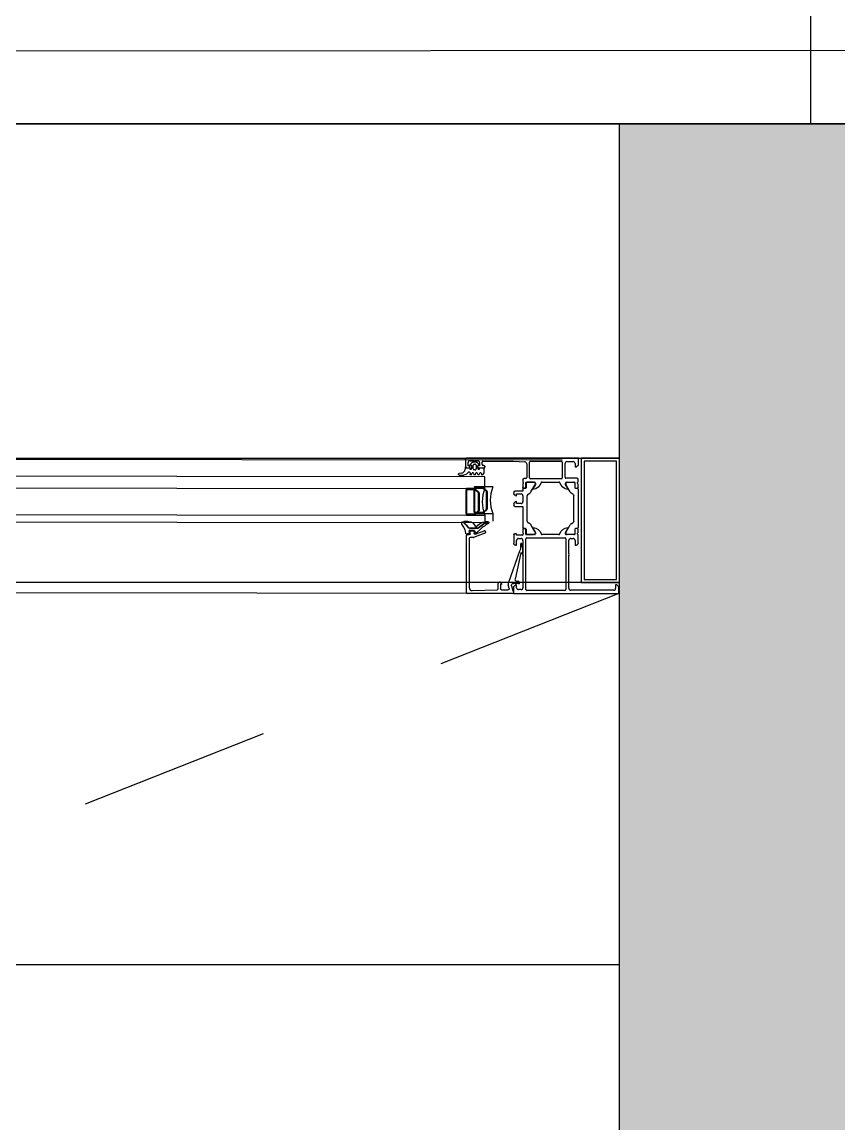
# Model space of a CAD drawing. Header units: metres. Extents: x 493 to 630, y -132 to -15.
# Drawn here: x 546.942 to 547.37, y -79.913 to -79.336 of the extents above; entities that cross this region are included whole.
import ezdxf

# ---------------------------------------------------------------- set-up
doc = ezdxf.new("R2010")
doc.units = ezdxf.units.M
doc.header["$MEASUREMENT"] = 0
doc.header["$PDMODE"] = 3
doc.linetypes.add('HIDDEN2', pattern=[0.1875, 0.125, -0.0625])
for name, color, linetype in [('a_caramida', 2, 'Continuous'), ('a_cote_50', 9, 'Continuous'), ('a_pereti_hasuri', 253, 'Continuous'), ('a_punctat', 40, 'HIDDEN2'), ('a_sticla', 4, 'Continuous'), ('a_tamplarie_ferestre', 6, 'Continuous'), ('a_vederi', 74, 'Continuous'), ('a_vederi subtiri', 124, 'Continuous')]:
    doc.layers.add(name, color=color, linetype=linetype)
doc.layers.add('a_suprafete', color=7, linetype='Continuous', plot=False)
doc.styles.get("Standard").update_dxf_attribs({"font": 'ARIALN.TTF'})
doc.dimstyles.new('50 cote', dxfattribs={"dimtxt": 0.09, "dimasz": 0.06, "dimexe": 0, "dimexo": 0, "dimgap": 0.018, "dimtad": 1, "dimdec": 1, "dimlfac": 100, "dimrnd": 0.5, "dimdsep": 46, "dimtxsty": 'Standard', "dimblk": 'OBLIQUE', "dimcen": 0.00045, "dimclrd": 256, "dimclrt": 4, "dimadec": 1, "dimazin": 0, "dimtfac": 1, "dimtdec": 1, "dimtix": 1, "dimtofl": 0, "dimtmove": 0, "dimatfit": 3, "dimldrblk": 'OBLIQUE', "dimfxl": 0, "dimtolj": 1, "dimtzin": 0, "dimarcsym": 0})

# ---------------------------------------------------------------- blocks, each defined once
blk = doc.blocks.new('__4FAFA3F2_FC5C_44BB_A64D_ECB77A95FE74_')
at = {"layer": 'a_vederi subtiri'}
for p, q in [((-125.45, 67), (-125.45, 71)), ((-125.01, 71), (-125.01, 67)), ((-125.01, 66.81), (-125.01, 70.75)), ((-124.7, 66.81), (-124.7, 70.75)), ((-124.36, 71.5), (-123.26, 71.5)), ((-124.36, 71.14), (-119.03, 71.14)), ((-123.26, 71.5), (-123.04, 71.25)), ((-123.04, 71.25), (-122.83, 71.5)), ((-122.83, 71.5), (-118.89, 71.5)), ((-118.01, 71.5), (-114.08, 71.5)), ((-117.87, 71.14), (-112.54, 71.14)), ((-114.08, 71.5), (-113.86, 71.25)), ((-113.86, 71.25), (-113.64, 71.5)), ((-113.64, 71.5), (-112.54, 71.5)), ((-112.2, 70.75), (-112.2, 66.81)), ((-111.89, 67), (-111.89, 71)), ((-111.89, 70.75), (-111.89, 66.81)), ((-111.45, 71), (-111.45, 67)), ((-125.45, 61.5), (-125.45, 67)), ((-125.01, 67), (-125.01, 66.81)), ((-124.82, 66.28), (-123.45, 64.72)), ((-123.45, 64.72), (-124.82, 66.28)), ((-123.23, 64.97), (-124.6, 66.53)), ((-113.91, 64.86), (-122.99, 64.86)), ((-122.99, 64.5), (-113.91, 64.5)), ((-113.91, 64.5), (-122.99, 64.5)), ((-112.3, 66.53), (-113.67, 64.97)), ((-113.45, 64.72), (-112.08, 66.28)), ((-112.08, 66.28), (-113.45, 64.72)), ((-111.89, 66.81), (-111.89, 67)), ((-111.45, 67), (-111.45, 61.5))]:
    blk.add_line(p, q, dxfattribs=at)
at = {"layer": 'a_vederi subtiri', "extrusion": (2e-16, 2e-16, -1)}
for centre, radius, start, end in [((125.23, 71.03), 0.221, 352.37185, 187.62815), ((124.31, 70.79), 0.708, 356.44057, 85.93128), ((124.33, 70.77), 0.368, 356.44057, 85.93128), ((118.45, 71.68), 0.787, 223.03501, 316.96499), ((118.45, 71.76), 0.512, 210.75551, 329.24449), ((112.59, 70.79), 0.708, 94.06872, 183.55943), ((112.57, 70.77), 0.368, 94.06872, 183.55943), ((111.67, 71.03), 0.221, 352.37185, 187.62815), ((125.23, 66.97), 0.221, 172.37185, 7.62815), ((125.23, 66.97), 0.221, 172.37185, 7.62815), ((124.2, 66.8), 0.808, 319.63799, 0.51725), ((124.2, 66.8), 0.808, 319.63799, 0.51725), ((124.28, 66.81), 0.42, 319.63799, 0.51725), ((122.98, 65.12), 0.618, 270.77303, 319.8915), ((122.98, 65.12), 0.618, 270.77303, 319.8915), ((122.99, 65.18), 0.321, 270.77303, 319.8915), ((113.91, 65.18), 0.321, 220.1085, 269.22697), ((113.92, 65.12), 0.618, 220.1085, 269.22697), ((113.92, 65.12), 0.618, 220.1085, 269.22697), ((112.62, 66.81), 0.42, 179.48275, 220.36201), ((112.7, 66.8), 0.808, 179.48275, 220.36201), ((112.7, 66.8), 0.808, 179.48275, 220.36201), ((111.67, 66.97), 0.221, 172.37185, 7.62815), ((111.67, 66.97), 0.221, 172.37185, 7.62815), ((118.45, 44.3), 18.57, 67.85274, 112.14726)]:
    blk.add_arc(centre, radius, start, end, dxfattribs=at)
blk = doc.blocks.new('tampalrie subsol')
at = {"layer": 'a_punctat', "ltscale": 0.5}
blk.add_line((547.25443, -79.63535), (546.55699, -79.91089), dxfattribs=at)
at = {"layer": 'a_sticla'}
for points in [[(547.18442, -79.57436), (546.53987, -79.57365), (546.53987, -79.57965), (547.18442, -79.58036)], [(547.18443, -79.59836), (546.53987, -79.59765), (546.53987, -79.59365), (547.18443, -79.59436)]]:
    blk.add_lwpolyline(points, close=True, dxfattribs=at)
at = {"layer": 'a_tamplarie_ferestre', "extrusion": (-8.75965e-20, -1.5e-15, -1)}
blk.add_line((547.19928, -79.63533), (547.17521, -79.63533), dxfattribs=at)
at = {"layer": 'a_tamplarie_ferestre', "extrusion": (-2.00012e-16, -2.00051e-16, -1)}
for points in [[(-547.17429, -79.56506), (-547.17429, -79.56906)], [(-547.23159, -79.56737), (-547.23159, -79.56907), (-547.23219, -79.56907), (-547.23329, -79.56797), (-547.23329, -79.56457), (-547.17479, -79.56456)], [(-547.17659, -79.56906), (-547.17659, -79.56856), (-547.17559, -79.56856), (-547.17559, -79.56686)], [(-547.17659, -79.56586), (-547.18059, -79.56586)], [(-547.18159, -79.56686), (-547.18159, -79.56856), (-547.18059, -79.56856), (-547.18059, -79.56906)], [(-547.18289, -79.56786), (-547.18289, -79.56666)], [(-547.18339, -79.56616), (-547.19929, -79.56617), (-547.20535, -79.56651)], [(-547.18389, -79.56836), (-547.18339, -79.56836)], [(-547.20629, -79.56751), (-547.20629, -79.57467)], [(-547.20769, -79.57487), (-547.20769, -79.56667)], [(-547.20819, -79.56617), (-547.22439, -79.56617)], [(-547.22489, -79.56667), (-547.22489, -79.57487)], [(-547.22629, -79.57457), (-547.22629, -79.56737)], [(-547.22729, -79.56637), (-547.23059, -79.56637)], [(-547.17479, -79.56956), (-547.17609, -79.56956)], [(-547.18109, -79.56956), (-547.18389, -79.56956)], [(-547.18439, -79.56906), (-547.18439, -79.56886)], [(-547.20429, -79.57567), (-547.20429, -79.57707)], [(-547.20429, -79.57807), (-547.20429, -79.57995)], [(-547.20449, -79.57734), (-547.20449, -79.57779)], [(-547.20579, -79.57517), (-547.20479, -79.57517)], [(-547.20587, -79.57995), (-547.20587, -79.57719)], [(-547.2059, -79.57758), (-547.2059, -79.57998)], [(-547.20599, -79.57707), (-547.21029, -79.57707)], [(-547.20988, -79.57708), (-547.2064, -79.57708)], [(-547.22439, -79.57537), (-547.20819, -79.57537)], [(-547.20848, -79.58224), (-547.21058, -79.57861)], [(-547.21079, -79.57757), (-547.21079, -79.57827), (-547.20941, -79.58066)], [(-547.21429, -79.57707), (-547.22309, -79.57707)], [(-547.22798, -79.58066), (-547.22659, -79.57827), (-547.22659, -79.57757)], [(-547.23259, -79.57507), (-547.22679, -79.57507)], [(-547.2289, -79.58224), (-547.22681, -79.57861)], [(-547.22709, -79.57707), (-547.23139, -79.57707)], [(-547.22751, -79.57708), (-547.23098, -79.57708)], [(-547.23148, -79.57758), (-547.23148, -79.57998)], [(-547.23151, -79.57719), (-547.23151, -79.57995)], [(-547.23289, -79.5778), (-547.23289, -79.57734)], [(-547.23309, -79.57707), (-547.23309, -79.57557)], [(-547.23309, -79.57995), (-547.23309, -79.57807)], [(-547.19949, -79.58227), (-547.19949, -79.5831)], [(-547.20429, -79.58078), (-547.20429, -79.58177), (-547.19999, -79.58177)], [(-547.20023, -79.58406), (-547.20099, -79.58427), (-547.20099, -79.58327), (-547.20329, -79.58327)], [(-547.20429, -79.58427), (-547.20429, -79.58727)], [(-547.20459, -79.58025), (-547.20557, -79.58025)], [(-547.2056, -79.58028), (-547.20479, -79.58028)], [(-547.20649, -79.59745), (-547.20649, -79.58418)], [(-547.207, -79.58331), (-547.20789, -79.58281)], [(-547.23039, -79.58332), (-547.2295, -79.58281)], [(-547.23089, -79.59745), (-547.23089, -79.58418)], [(-547.23178, -79.58028), (-547.23259, -79.58028)], [(-547.23181, -79.58025), (-547.23279, -79.58025)], [(-547.23309, -79.58078), (-547.23309, -79.60086)], [(-547.19949, -79.58843), (-547.19949, -79.58927)], [(-547.19999, -79.58977), (-547.20429, -79.58977), (-547.20429, -79.60086)], [(-547.20329, -79.58827), (-547.20099, -79.58827), (-547.20099, -79.58727), (-547.20023, -79.58747)], [(-547.20429, -79.60169), (-547.20429, -79.60357)], [(-547.20557, -79.60139), (-547.20459, -79.60139)], [(-547.20479, -79.60136), (-547.2056, -79.60136)], [(-547.20587, -79.60445), (-547.20587, -79.60169)], [(-547.2059, -79.60166), (-547.2059, -79.60406)], [(-547.20789, -79.59882), (-547.207, -79.59832)], [(-547.21058, -79.60303), (-547.20848, -79.59939)], [(-547.2094, -79.60096), (-547.21079, -79.60337), (-547.21079, -79.60407)], [(-547.20956, -79.60077), (-547.20952, -79.60077)], [(-547.22659, -79.60407), (-547.22659, -79.60337), (-547.22797, -79.60097)], [(-547.22681, -79.60303), (-547.2289, -79.5994)], [(-547.2295, -79.59882), (-547.23039, -79.59832)], [(-547.23148, -79.60166), (-547.23148, -79.60406)], [(-547.23151, -79.60169), (-547.23151, -79.60445)], [(-547.23259, -79.60136), (-547.23178, -79.60136)], [(-547.23279, -79.60139), (-547.23181, -79.60139)], [(-547.23309, -79.60357), (-547.23309, -79.60169)], [(-547.19949, -79.60457), (-547.19949, -79.60907)], [(-547.20399, -79.60487), (-547.20099, -79.60487), (-547.20099, -79.60407), (-547.19999, -79.60407)], [(-547.20049, -79.61007), (-547.20099, -79.61007), (-547.20099, -79.60757)], [(-547.20199, -79.60657), (-547.20329, -79.60657)], [(-547.20429, -79.60757), (-547.20429, -79.61457)], [(-547.20449, -79.60384), (-547.20449, -79.60429)], [(-547.20578, -79.63323), (-547.20579, -79.60677)], [(-547.21029, -79.60457), (-547.20599, -79.60457)], [(-547.20629, -79.60627), (-547.22629, -79.60627)], [(-547.2064, -79.60456), (-547.20988, -79.60456)], [(-547.22307, -79.60457), (-547.21433, -79.60457)], [(-547.22679, -79.60677), (-547.22678, -79.63324)], [(-547.23139, -79.60457), (-547.22709, -79.60457)], [(-547.23097, -79.60456), (-547.22751, -79.60456)], [(-547.22829, -79.61457), (-547.22829, -79.60757)], [(-547.22929, -79.60657), (-547.23059, -79.60657)], [(-547.23159, -79.60757), (-547.23159, -79.61007), (-547.23209, -79.61007)], [(-547.23289, -79.60429), (-547.23289, -79.60384)], [(-547.23309, -79.60907), (-547.23309, -79.60457)], [(-547.20429, -79.61557), (-547.20428, -79.63233)], [(-547.22828, -79.63264), (-547.22829, -79.61557)], [(-547.20098, -79.63233), (-547.20098, -79.63083), (-547.20038, -79.63083), (-547.19928, -79.63193), (-547.19928, -79.63533), (-547.25444, -79.63535), (-547.25444, -79.63195), (-547.25334, -79.63085), (-547.25274, -79.63085), (-547.25274, -79.63265)], [(-547.20328, -79.63333), (-547.20198, -79.63333)], [(-547.22628, -79.63374), (-547.20628, -79.63373)], [(-547.25174, -79.63365), (-547.22928, -79.63364)]]:
    blk.add_lwpolyline(points, dxfattribs=at)
at = {"layer": 'a_tamplarie_ferestre'}
for points in [[(547.23478, -79.62955), (547.25478, -79.62956), (547.25479, -79.56458), (547.23479, -79.56458)], [(547.23628, -79.62805), (547.25328, -79.62806), (547.25329, -79.56608), (547.23629, -79.56608)]]:
    blk.add_lwpolyline(points, close=True, dxfattribs=at)
at = {"layer": 'a_tamplarie_ferestre', "extrusion": (-8.75965e-20, -1.5e-15, -1)}
for points in [[(-547.17672, -79.60406), (-547.17672, -79.60306)], [(-547.17722, -79.60256), (-547.17822, -79.60256)], [(-547.17872, -79.60306), (-547.17872, -79.60382)], [(-547.17939, -79.60429), (-547.18405, -79.60259)], [(-547.18472, -79.60306), (-547.18472, -79.60338)], [(-547.17471, -79.63487), (-547.17472, -79.60506)], [(-547.17522, -79.60456), (-547.17622, -79.60456)], [(-547.18439, -79.60385), (-547.1784, -79.60603)], [(-547.20371, -79.60937), (-547.20371, -79.61049)], [(-547.20411, -79.6112), (-547.2041, -79.61449)], [(-547.19283, -79.62984), (-547.19319, -79.63047), (-547.19259, -79.63047), (-547.19259, -79.63287)], [(-547.1971, -79.63274), (-547.19659, -79.6308)], [(-547.19829, -79.63138), (-547.199, -79.634)], [(-547.20219, -79.63038), (-547.19934, -79.63013)], [(-547.20229, -79.62934), (-547.20229, -79.63028)], [(-547.19309, -79.63337), (-547.19662, -79.63337)]]:
    blk.add_lwpolyline(points, dxfattribs=at)
for points in [[(-547.17823, -79.60606), (-547.17672, -79.60606, -0.414205), (-547.17622, -79.60656), (-547.17621, -79.6323, -0.426752), (-547.17777, -79.6338), (-547.19082, -79.63339, -0.401735), (-547.19129, -79.63289), (-547.19129, -79.63006)], [(-547.19697, -79.62935), (-547.20262, -79.61295, -0.198912), (-547.20321, -79.61154), (-547.20321, -79.60937)], [(-547.20393, -79.61456), (-547.20359, -79.61418, -0.49304), (-547.20327, -79.61414), (-547.20027, -79.62789, -0.637079), (-547.20058, -79.62874), (-547.20184, -79.62884)]]:
    blk.add_lwpolyline(points, format="xyb", dxfattribs=at)
at = {"layer": 'a_tamplarie_ferestre', "extrusion": (-2.00012e-16, -2.00051e-16, -1)}
for centre, radius, start, end in [((-547.17479, -79.56506), 0.0005, 0.00293, 90.00376), ((-547.18389, -79.56886), 0.0005, 90.00187, 180.00482), ((-547.17479, -79.56906), 0.0005, 270.00293, 0.00376), ((-547.17609, -79.56906), 0.0005, 179.99753, 270.00567), ((-547.18109, -79.56906), 0.0005, 270.00893, 359.99776), ((-547.18389, -79.56906), 0.0005, 180.00176, 270.00493), ((-547.20479, -79.57567), 0.0005, 0.00335, 90.00335), ((-547.20459, -79.57995), 0.0003, 270.00335, 0.00335), ((-547.20557, -79.57995), 0.0003, 180.00335, 270.00335), ((-547.2064, -79.57758), 0.0005, 0.00552, 90.00613), ((-547.20906, -79.57589), 0.005, 197.75034, 264.38077), ((-547.20974, -79.57807), 0.001, 98.18743, 212.73284), ((-547.22833, -79.57589), 0.005, 275.62592, 342.25635), ((-547.23178, -79.57998), 0.0003, 270.00335, 0.00335), ((-547.23181, -79.57995), 0.0003, 270.00335, 0.00335), ((-547.23259, -79.57557), 0.0005, 90.00176, 180.00493), ((-547.23279, -79.57995), 0.0003, 180.00335, 270.00335), ((-547.19999, -79.58227), 0.0005, 0.00675, 90.00082), ((-547.20049, -79.5831), 0.001, 285.06615, 359.95813), ((-547.20479, -79.58078), 0.0005, 0.00583, 90.00583), ((-547.20718, -79.58149), 0.0015, 210.00582, 242.01157), ((-547.20953, -79.58073), 0.000138, 264.38077, 30.00335), ((-547.22786, -79.58073), 0.000138, 150.00335, 275.62592), ((-547.22989, -79.58418), 0.001, 120.00323, 180.0033), ((-547.20049, -79.58844), 0.001, 0.03853, 74.95229), ((-547.19999, -79.58927), 0.0005, 270.00503, 0.00079), ((-547.20479, -79.60086), 0.0005, 270.00583, 0.00583), ((-547.20459, -79.60169), 0.0003, 0.00335, 90.00335), ((-547.20557, -79.60169), 0.0003, 90.00335, 180.00335), ((-547.20718, -79.60014), 0.0015, 118.00008, 150.00583), ((-547.20953, -79.60091), 0.000139, 335.94308, 86.61652), ((-547.20916, -79.60568), 0.00492, 94.74019, 162.71379), ((-547.20974, -79.60357), 0.001, 147.27881, 261.82422), ((-547.22821, -79.60564), 0.00488, 16.95775, 85.66369), ((-547.22786, -79.60091), 0.000137, 85.66369, 210.00326), ((-547.22989, -79.59745), 0.001, 180.00339, 240.00346), ((-547.23178, -79.60166), 0.0003, 0.00335, 90.00335), ((-547.23181, -79.60169), 0.0003, 0.00335, 90.00335), ((-547.23279, -79.60169), 0.0003, 90.00335, 180.00335), ((-547.19999, -79.60457), 0.0005, 0.0007, 90.00687), ((-547.2064, -79.60406), 0.0005, 270.00552, 0.00613), ((-547.20049, -79.60907), 0.001, 270.00836, 359.99833), ((-547.23209, -79.60907), 0.001, 180.00531, 270.00138)]:
    blk.add_arc(centre, radius, start, end, dxfattribs=at)
at = {"layer": 'a_tamplarie_ferestre'}
for centre, radius, start, end in [((547.17659, -79.56686), 0.001, 89.99913, 179.99418), ((547.18059, -79.56686), 0.001, 359.99394, 89.99761), ((547.18339, -79.56666), 0.0005, 89.99624, 179.99708), ((547.18339, -79.56786), 0.0005, 179.99697, 269.99634), ((547.20529, -79.56751), 0.001, 359.99598, 86.72738), ((547.20819, -79.56667), 0.0005, 89.99665, 179.99665), ((547.22439, -79.56667), 0.0005, 359.99665, 89.99665), ((547.22729, -79.56737), 0.001, 89.99779, 179.99552), ((547.23059, -79.56737), 0.001, 359.99487, 89.99843), ((547.20421, -79.57733), 0.000279, 358.83206, 73.57678), ((547.20421, -79.5778), 0.000279, 286.42125, 1.15952), ((547.2056, -79.57998), 0.0003, 269.99417, 359.99417), ((547.20579, -79.57467), 0.0005, 269.99665, 359.99665), ((547.20599, -79.57719), 0.00012, 89.99665, 179.99665), ((547.20819, -79.57487), 0.0005, 179.99665, 269.99665), ((547.21029, -79.57757), 0.0005, 359.99665, 89.99665), ((547.21429, -79.57757), 0.0005, 89.99665, 162.24966), ((547.22309, -79.57757), 0.0005, 17.74365, 89.99665), ((547.22439, -79.57487), 0.0005, 269.99665, 359.99665), ((547.22679, -79.57457), 0.0005, 179.99624, 269.99707), ((547.22709, -79.57757), 0.0005, 89.99665, 179.99665), ((547.22765, -79.57807), 0.001, 98.17826, 212.72367), ((547.23098, -79.57758), 0.0005, 359.99635, 89.99696), ((547.23139, -79.57719), 0.00012, 359.99665, 89.99665), ((547.23317, -79.57734), 0.000279, 106.41653, 181.16124), ((547.23317, -79.5778), 0.000279, 178.83378, 253.57206), ((547.20329, -79.58427), 0.001, 359.99518, 89.99857), ((547.20749, -79.58418), 0.001, 119.30053, 179.99417), ((547.2302, -79.58149), 0.0015, 209.99665, 242.0024), ((547.23259, -79.58078), 0.0005, 359.99635, 89.99696), ((547.20329, -79.58727), 0.001, 270.00296, 359.98991), ((547.17722, -79.60306), 0.0005, 89.99735, 179.99618), ((547.17822, -79.60306), 0.0005, 359.99754, 89.99576), ((547.18422, -79.60306), 0.0005, 359.99665, 110.00807), ((547.2056, -79.60166), 0.0003, 359.99417, 89.99417), ((547.20749, -79.59745), 0.001, 179.99417, 240.68782), ((547.22765, -79.60357), 0.001, 147.26964, 261.81505), ((547.2302, -79.60015), 0.0015, 117.99091, 149.99666), ((547.23259, -79.60086), 0.0005, 269.99635, 359.99696), ((547.17522, -79.60506), 0.0005, 89.99781, 179.99572), ((547.17823, -79.60556), 0.0005, 269.99665, 290.00691), ((547.18422, -79.60338), 0.0005, 290.00691, 359.99665), ((547.20199, -79.60757), 0.001, 90.00167, 179.99165), ((547.20329, -79.60757), 0.001, 0.00002, 89.99329), ((547.20399, -79.60457), 0.0003, 270.02579, 359.97102), ((547.20421, -79.60383), 0.000279, 358.83378, 73.57206), ((547.20421, -79.6043), 0.000279, 286.41653, 1.16124), ((547.20629, -79.60677), 0.0005, 89.99697, 179.99634), ((547.20599, -79.60445), 0.00012, 179.99665, 269.99675), ((547.21029, -79.60407), 0.0005, 269.99518, 359.99726), ((547.21433, -79.60407), 0.0005, 197.28621, 269.99665), ((547.22307, -79.60407), 0.0005, 269.99665, 343.04225), ((547.22629, -79.60677), 0.0005, 359.99697, 89.99634), ((547.22709, -79.60407), 0.0005, 179.99605, 269.99813), ((547.22929, -79.60757), 0.001, 89.99487, 179.99843), ((547.23059, -79.60757), 0.001, 359.99773, 89.99547), ((547.23098, -79.60405), 0.000505, 269.42908, 359.42969), ((547.23139, -79.60445), 0.00012, 269.99655, 359.99665), ((547.23317, -79.60384), 0.000279, 106.42125, 181.15952), ((547.23317, -79.6043), 0.000279, 178.83206, 253.57678), ((547.20346, -79.60936), 0.00025, 356.44126, 183.55205), ((547.204, -79.61449), 0.0001, 222.1407, 359.99665), ((547.20379, -79.6112), 0.000319, 358.9604, 59.24281), ((547.20377, -79.61507), 0.000725, 316.38508, 43.60823), ((547.22882, -79.61507), 0.000725, 136.39252, 223.60079), ((547.19209, -79.63018), 0.000809, 25.09356, 171.17728), ((547.19803, -79.63041), 0.0015, 134.99586, 194.99645), ((547.20179, -79.62934), 0.0005, 359.99682, 84.99689), ((547.20219, -79.63028), 0.0001, 264.94328, 359.99665), ((547.17521, -79.63483), 0.0005, 179.99687, 269.99634), ((547.20198, -79.63233), 0.001, 180.00204, 269.9917), ((547.20328, -79.63233), 0.001, 269.99979, 359.99395), ((547.20628, -79.63323), 0.0005, 179.99697, 269.99634), ((547.22628, -79.63324), 0.0005, 269.99697, 359.99634), ((547.22928, -79.63264), 0.001, 179.997, 269.99631), ((547.25174, -79.63265), 0.001, 269.99997, 359.99345)]:
    blk.add_arc(centre, radius, start, end, dxfattribs=at)
at = {"layer": 'a_tamplarie_ferestre', "extrusion": (-8.75965e-20, -1.5e-15, -1)}
for centre, radius, start, end in [((-547.17622, -79.60406), 0.0005, 180.00312, 270.00357), ((-547.17922, -79.60382), 0.0005, 250.06494, 359.9605), ((-547.20421, -79.61049), 0.0005, 300.75719, 0.00336), ((-547.19925, -79.63112), 0.001, 345.00317, 95.00343), ((-547.19309, -79.63287), 0.0005, 270.00323, 0.00367), ((-547.19662, -79.63287), 0.0005, 165.00404, 270.00049), ((-547.19948, -79.63387), 0.0005, 293.24295, 344.99885)]:
    blk.add_arc(centre, radius, start, end, dxfattribs=at)
at = {"layer": 'a_vederi subtiri'}
blk.add_line((547.1886, -79.59357), (547.1886, -79.59757), dxfattribs=at)
for points in [[(546.55437, -79.56466), (547.22483, -79.56534)], [(547.17334, -79.59761), (547.17336, -79.5981)], [(547.17336, -79.59811), (547.17334, -79.59762)], [(547.17545, -79.59761), (547.17339, -79.59761)], [(547.17387, -79.60195), (547.17431, -79.60388)], [(547.1763, -79.6035), (547.17618, -79.6026)], [(547.18048, -79.60116), (547.17645, -79.60116)], [(547.17645, -79.60116), (547.18048, -79.60116)], [(547.17648, -79.60226), (547.17868, -79.60226)], [(547.17896, -79.60246), (547.17933, -79.60347)], [(547.18317, -79.59941), (547.18108, -79.60096)], [(547.18108, -79.60096), (547.18317, -79.59941)], [(547.17467, -79.60411), (547.17606, -79.60384)], [(547.17961, -79.60366), (547.17986, -79.60366)], [(547.19434, -79.63535), (546.54792, -79.63453), (546.54792, -79.68966), (546.64862, -79.68965), (546.64862, -79.68233), (546.5675, -79.68233), (546.5675, -79.63466)]]:
    blk.add_lwpolyline(points, dxfattribs=at)
at = {"layer": 'a_vederi subtiri', "extrusion": (-2.00018e-16, -3.00051e-16, -1)}
for points in [[(-547.17787, -79.56671), (-547.17683, -79.56775)], [(-547.17987, -79.56656), (-547.17823, -79.56656)], [(-547.17825, -79.57016), (-547.17825, -79.56826)], [(-547.17875, -79.56776), (-547.17935, -79.56776)], [(-547.17985, -79.56826), (-547.17985, -79.57016)], [(-547.18126, -79.56775), (-547.18022, -79.56671)], [(-547.171, -79.57336), (-547.1734, -79.57336)], [(-547.17209, -79.57238), (-547.17101, -79.57251)], [(-547.17415, -79.56936), (-547.17407, -79.57033)], [(-547.17645, -79.56986), (-547.17455, -79.56986), (-547.17455, -79.56896)], [(-547.17517, -79.57259), (-547.17577, -79.57193)], [(-547.17665, -79.57226), (-547.17665, -79.57295)], [(-547.17742, -79.57309), (-547.17767, -79.57243)], [(-547.17745, -79.56856), (-547.17745, -79.56986)], [(-547.17842, -79.57243), (-547.17867, -79.57309)], [(-547.17935, -79.57066), (-547.17875, -79.57066)], [(-547.17942, -79.57309), (-547.17967, -79.57243)], [(-547.18042, -79.57243), (-547.18067, -79.57309)], [(-547.18065, -79.56986), (-547.18065, -79.56856)], [(-547.18142, -79.57309), (-547.18167, -79.57243)], [(-547.18375, -79.56986), (-547.18165, -79.56986)], [(-547.18242, -79.57243), (-547.18267, -79.5731)], [(-547.18338, -79.57318), (-547.18405, -79.57216), (-547.18405, -79.57016)]]:
    blk.add_lwpolyline(points, dxfattribs=at)
for centre, radius, start, end in [((-547.17704, -79.56796), 0.0003, 260.2637, 44.89375), ((-547.17823, -79.56706), 0.0005, 45.00346, 90.00335), ((-547.17987, -79.56706), 0.0005, 90.00335, 135.00324), ((-547.18105, -79.56796), 0.0003, 135.11466, 279.74131), ((-547.17101, -79.57293), 0.000426, 270.20706, 90.87615), ((-547.1734, -79.57096), 0.0024, 222.67688, 270.00335), ((-547.17455, -79.56936), 0.000399, 359.90805, 90.09864), ((-547.17705, -79.57295), 0.0004, 200.96875, 0.00335), ((-547.17905, -79.57295), 0.0004, 200.96875, 339.03794), ((-547.18105, -79.57295), 0.0004, 200.96875, 339.03794), ((-547.18305, -79.57296), 0.0004, 213.17811, 339.03794), ((-547.18375, -79.57016), 0.000299, 89.77297, 180.23372)]:
    blk.add_arc(centre, radius, start, end, dxfattribs=at)
at = {"layer": 'a_vederi subtiri'}
for centre, radius, start, end in [((547.17715, -79.56856), 0.0003, 359.99665, 99.7363), ((547.17875, -79.56826), 0.0005, 90.01713, 179.97618), ((547.17935, -79.56826), 0.0005, 0.01629, 89.97702), ((547.18095, -79.56856), 0.0003, 80.25869, 179.99665), ((547.17183, -79.57015), 0.00225, 276.7184, 355.3978), ((547.17615, -79.57226), 0.0005, 0.05448, 137.95871), ((547.17695, -79.56986), 0.0005, 180.05328, 359.94002), ((547.17805, -79.57258), 0.0004, 20.96206, 159.03125), ((547.17875, -79.57016), 0.0005, 180.01299, 269.98031), ((547.17935, -79.57016), 0.0005, 269.99634, 359.99697), ((547.18005, -79.57258), 0.0004, 20.96206, 159.03125), ((547.18115, -79.56986), 0.0005, 180.05325, 359.94006), ((547.18205, -79.57258), 0.0004, 20.96206, 159.03125), ((547.16892, -79.60308), 0.00508, 12.84854, 43.55537), ((547.17436, -79.59806), 0.001, 182.72165, 242.27635), ((547.17203, -79.60248), 0.004, 29.32535, 62.27635), ((547.17645, -79.60016), 0.001, 201.39311, 269.99665), ((547.17648, -79.60256), 0.0003, 89.99665, 187.20433), ((547.17868, -79.60256), 0.0003, 19.99649, 89.99665), ((547.17985, -79.59995), 0.000476, 197.91272, 321.42813), ((547.18048, -79.60016), 0.001, 269.99665, 307.01213), ((547.19328, -79.61358), 0.01634, 116.73601, 136.44552), ((547.18678, -79.60432), 0.0061, 93.39416, 126.29982)]:
    blk.add_arc(centre, radius, start, end, dxfattribs=at)
at = {"layer": 'a_vederi subtiri', "extrusion": (-3.66023e-24, -6.27398e-20, -1)}
for centre, radius, start, end in [((-547.17343, -79.59877), 0.00116, 315.57263, 85.47176), ((-547.17343, -79.59877), 0.00116, 85.47176, 88.25109), ((-547.17436, -79.59806), 0.001, 297.72365, 357.27835), ((-547.17203, -79.60249), 0.004, 117.72365, 150.67465), ((-547.17545, -79.60061), 0.003, 89.98646, 102.01716), ((-547.17645, -79.60016), 0.001, 270.00335, 338.60689), ((-547.17562, -79.60178), 0.00413, 96.36021, 155.88689), ((-547.17061, -79.59194), 0.015, 223.77522, 230.99512), ((-547.18568, -79.6046), 0.00699, 38.57187, 90.33598), ((-547.18048, -79.60016), 0.001, 232.98787, 270.00335), ((-547.18678, -79.60433), 0.0061, 53.70018, 86.60584), ((-547.18573, -79.59831), 0.000698, 89.60582, 173.55082), ((-547.18573, -79.59832), 0.000698, 173.55082, 253.06219), ((-547.1746, -79.60381), 0.0003, 257.64686, 347.23812), ((-547.176, -79.60354), 0.0003, 171.88535, 259.00925), ((-547.17961, -79.60336), 0.0003, 270.00335, 340.0159), ((-547.17986, -79.60336), 0.0003, 230.99512, 270.00335)]:
    blk.add_arc(centre, radius, start, end, dxfattribs=at)
at = {"xscale": -0.001000000000008328, "yscale": 0.001000000000008328, "zscale": 0.001000000000008328}
for p, rotation in [((547.25009, -79.70502), 89.99665406079366), ((547.24593, -79.7058), 90.00334593920658)]:
    blk.add_blockref('__4FAFA3F2_FC5C_44BB_A64D_ECB77A95FE74_', p, dxfattribs=dict(at, rotation=rotation))
blk = doc.blocks.new('_Oblique')
at = {"color": 0, "linetype": 'ByBlock', "lineweight": -2}
blk.add_line((-0.5, -0.5), (0.5, 0.5), dxfattribs=at)
blk = doc.blocks.new('*D1155')
at = {"layer": 'a_cote_50', "lineweight": -2, "ltscale": 0.3}
blk.add_line((-11.2923, -53.43391), (-9.8123, -53.43391), dxfattribs=at)
at = {"layer": 'Defpoints', "color": 0, "ltscale": 0.3}
for p in [(-9.8123, -53.43391), (-11.2923, -53.66936), (-9.8123, -53.66936)]:
    blk.add_point(p, dxfattribs=at)
at = {"layer": 'a_cote_50', "lineweight": -2, "ltscale": 0.3, "xscale": 0.06, "yscale": 0.06, "zscale": 0.06}
for p, rotation in [((-11.2923, -53.43391), 179.9999999999994), ((-9.8123, -53.43391), 359.9999999999994)]:
    blk.add_blockref('_Oblique', p, dxfattribs=dict(at, rotation=rotation))
at = {"layer": 'a_cote_50', "color": 4, "ltscale": 0.3, "insert": (-10.5523, -53.36996), "char_height": 0.09, "attachment_point": 5}
blk.add_mtext('\\A1;148', dxfattribs=at)
blk = doc.blocks.new('*D1156')
at = {"layer": 'a_cote_50', "lineweight": -2, "ltscale": 0.3}
blk.add_line((-9.8123, -53.43391), (-8.80196, -53.43391), dxfattribs=at)
at = {"layer": 'Defpoints', "color": 0, "ltscale": 0.3}
for p in [(-8.80196, -53.43391), (-9.8123, -53.66936), (-8.80196, -53.66845)]:
    blk.add_point(p, dxfattribs=at)
at = {"layer": 'a_cote_50', "lineweight": -2, "ltscale": 0.3, "xscale": 0.06, "yscale": 0.06, "zscale": 0.06}
for p, rotation in [((-9.8123, -53.43391), 179.9999999999994), ((-8.80196, -53.43391), 359.9999999999994)]:
    blk.add_blockref('_Oblique', p, dxfattribs=dict(at, rotation=rotation))
at = {"layer": 'a_cote_50', "color": 4, "ltscale": 0.3, "insert": (-9.30713, -53.36996), "char_height": 0.09, "attachment_point": 5}
blk.add_mtext('\\A1;101', dxfattribs=at)
blk = doc.blocks.new('COTE EXY')
at = {"layer": 'a_cote_50', "ltscale": 0.3}
for base, p1, p2, picture, middle in [((-9.8123, -53.43391), (-11.2923, -53.66936), (-9.8123, -53.66936), '*D1155', (-10.5523, -53.36996)), ((-8.80196, -53.43391), (-9.8123, -53.66936), (-8.80196, -53.66845), '*D1156', (-9.30713, -53.36996))]:
    dim = blk.add_linear_dim(base=base, p1=p1, p2=p2, angle=180, dimstyle='50 cote', override={"dimtmove": 1}, dxfattribs=at)
    dim.commit()
    dim.dimension.update_dxf_attribs({"geometry": picture, "text_midpoint": middle})

msp = doc.modelspace()

# ---------------------------------------------------------------- hatches: boundary and pattern name
at = {"layer": 'a_pereti_hasuri', "ltscale": 0.3}
h = msp.add_hatch(dxfattribs=at)
h.set_pattern_fill('ANSI33', color=256, scale=0.25, style=0)
h.set_pattern_definition([(45, (-4876.954644, 8292.469365), (-0.04419417382, 0.04419417382), []), (45, (-4876.91045, 8292.469365), (-0.04419417382, 0.04419417382), [0.03125, -0.015625])])
h.paths.add_polyline_path([(542.76479, -80.13958), (542.76479, -79.38958), (541.24479, -79.38958), (541.24479, -80.13958)])
h.paths.add_polyline_path([(545.77479, -80.13958), (545.77479, -79.38958), (544.24479, -79.38958), (544.24479, -80.13958)], flags=17)
h.paths.add_polyline_path([(543.42479, -84.31958), (543.42479, -84.08958), (547.84479, -84.08958), (547.84479, -80.13958), (547.25479, -80.13958), (547.25479, -79.38958), (548.26512, -79.38958), (548.26532, -80.14958), (548.15532, -80.14958), (548.15532, -84.08958), (549.00532, -84.08958), (549.00532, -84.57708), (548.23532, -84.57708), (548.23532, -84.71958), (547.48332, -84.71958), (547.48332, -84.32958), (545.08332, -84.32958), (545.08332, -84.58958), (544.60332, -84.58958), (544.60332, -84.31958)])

# ---------------------------------------------------------------- linework, layer by layer
at = {"layer": 'a_caramida', "ltscale": 0.3}
msp.add_lwpolyline([(543.42479, -84.31958), (543.42479, -84.08958), (547.84479, -84.08958), (547.84479, -80.13958), (547.25479, -80.13958), (547.25479, -79.38958), (548.26512, -79.38958), (548.26512, -79.38958), (548.26532, -80.14958), (548.15532, -80.14958), (548.15532, -84.08958), (549.00532, -84.08958), (549.00532, -84.57708), (548.23532, -84.57708), (548.23532, -84.71958), (547.48332, -84.71958), (547.48332, -84.32958), (545.08332, -84.32958), (545.08332, -84.58958), (544.60332, -84.58958), (544.60332, -84.31958)], close=True, dxfattribs=at)
at = {"layer": 'a_cote_50', "ltscale": 0.3}
for points in [[(504.21498, -79.38958), (553.78512, -79.38958), (553.78512, -72.77758), (553.58512, -72.77758), (553.58512, -64.02958), (552.42761, -64.02958), (552.42761, -58.35058), (560.13512, -58.35058), (560.13512, -51.31658), (557.29604, -51.3164), (557.26248, -41.09139)], [(506.12025, -92.79458), (504.21498, -79.38958), (553.78493, -79.34534)]]:
    msp.add_lwpolyline(points, dxfattribs=at)
at = {"layer": 'a_cote_50', "color": 242, "ltscale": 0.3}
msp.add_lwpolyline([(568.74532, -92.79458), (568.74532, -83.06458), (553.78532, -83.06458), (553.78497, -79.38958), (504.21498, -79.38958), (506.12025, -92.79458)], close=True, dxfattribs=at)
at = {"layer": 'a_punctat', "ltscale": 0.5}
msp.add_lwpolyline([(547.25479, -79.82958), (547.25479, -79.82958), (545.77479, -79.82958)], dxfattribs=at)
at = {"layer": 'a_suprafete', "ltscale": 0.3}
msp.add_lwpolyline([(547.84479, -80.13958), (547.25479, -80.13958), (547.25479, -79.82958), (545.77479, -79.82958), (545.77479, -80.13958), (544.24479, -80.13958), (544.24479, -79.82958), (542.76479, -79.82958), (542.76479, -80.13958), (541.24479, -80.13958), (541.24479, -79.82958), (539.76479, -79.82958), (539.76479, -80.13958), (539.24479, -80.13958), (539.24479, -84.08958), (542.54479, -84.08958), (542.54479, -84.31958), (543.42479, -84.31958), (543.42479, -84.08958), (547.84479, -84.08958)], close=True, dxfattribs=at)
at = {"layer": 'a_vederi', "ltscale": 0.3}
for points in [[(547.25479, -79.56458), (547.25479, -79.38958), (547.35479, -79.38958), (547.35479, -79.28958), (545.77479, -79.28958), (545.67479, -79.28958), (545.67479, -79.38958), (545.77479, -79.38958), (545.77479, -79.56458)], [(545.77479, -80.13958), (545.74479, -80.13958), (545.74479, -80.15958), (547.25479, -80.15958), (547.28479, -80.15958), (547.28479, -80.13958), (547.25479, -80.13958), (547.25479, -79.62958), (545.77479, -79.62958)]]:
    msp.add_lwpolyline(points, close=True, dxfattribs=at)

# ---------------------------------------------------------------- block references
at = {"layer": 'a_cote_50'}
msp.add_blockref('COTE EXY', (557.06709, -25.72022), dxfattribs=at)
at = {"layer": 'a_tamplarie_ferestre'}
msp.add_blockref('tampalrie subsol', (0, 0), dxfattribs=at)

doc.saveas('drawing.dxf')
